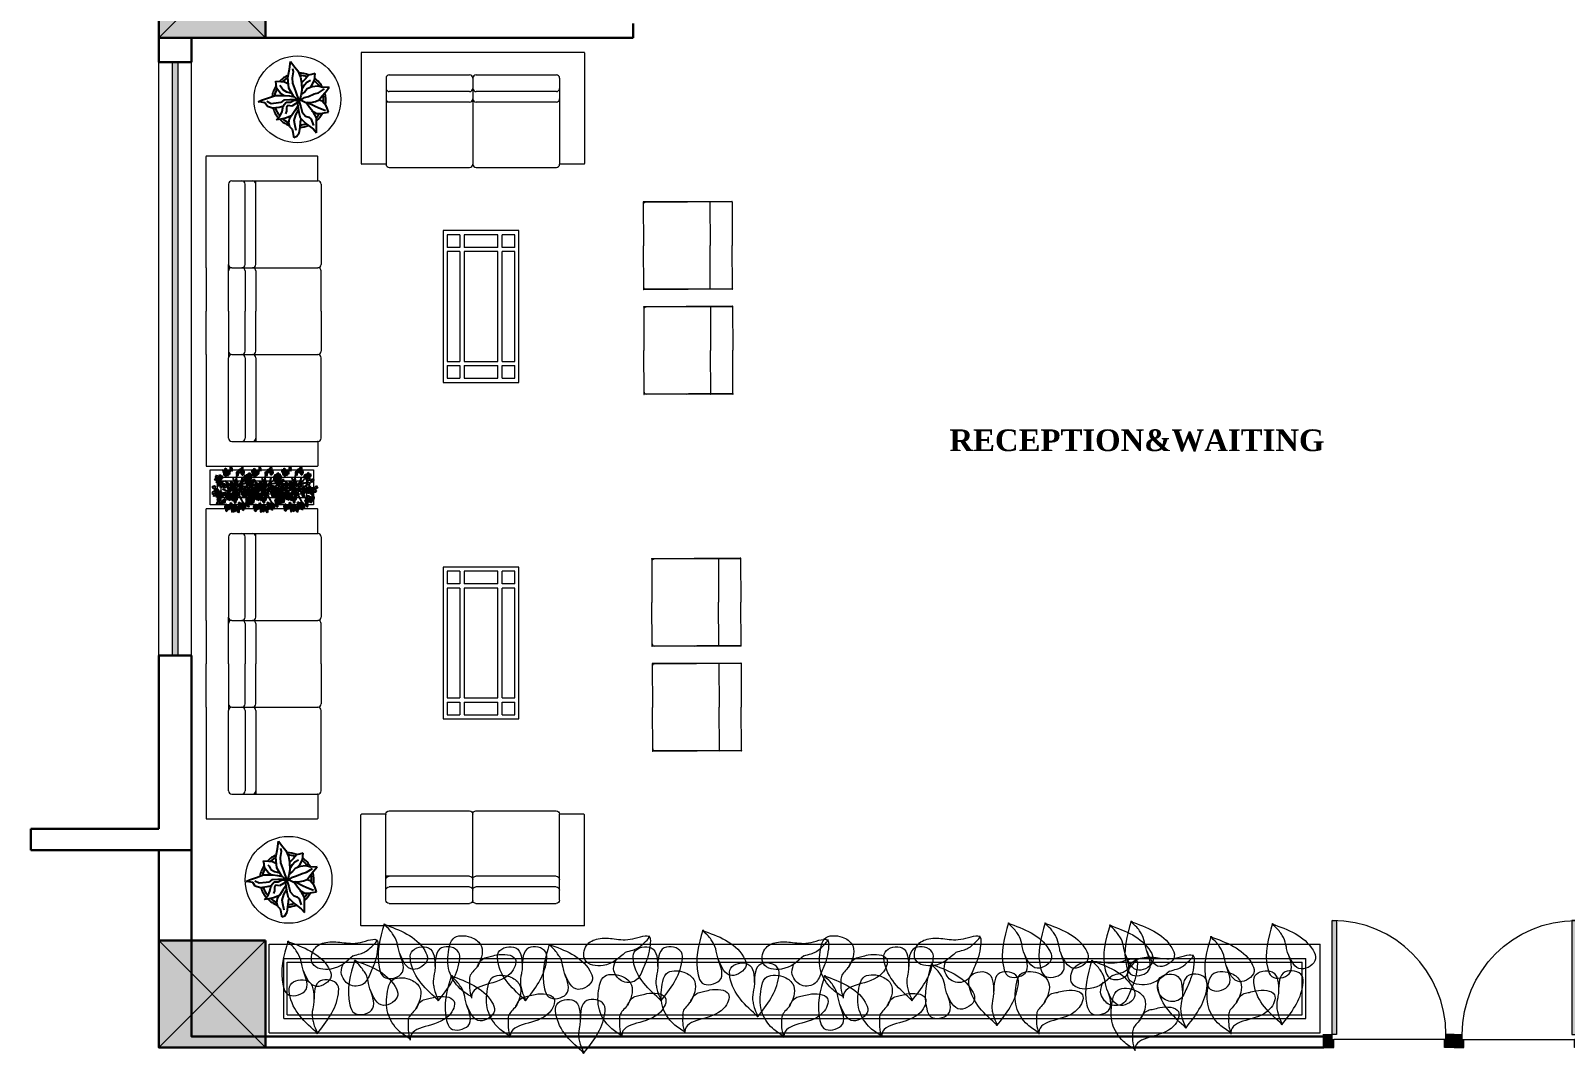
# Model space of a CAD drawing. Header units: inches. Extents: x 327481 to 195042051, y -335014 to 44773228.
# Drawn here: x 369489 to 369913.4, y -317813.6 to -317530.6 of the extents above; entities that cross this region are included whole.
import ezdxf

# ---------------------------------------------------------------- set-up
doc = ezdxf.new("R2010")
doc.units = ezdxf.units.IN
doc.header["$MEASUREMENT"] = 0
for name, color, linetype in [('CAY', 94, 'Continuous'), ('center', 146, 'Continuous'), ('LANDSCAPE', 102, 'Continuous')]:
    doc.layers.add(name, color=color, linetype=linetype)
for name, color, linetype, lineweight in [('column 1', 146, 'Continuous', 30), ('DOOR', 47, 'Continuous', 9), ('ele1', 1, 'Continuous', 13), ('furniture', 251, 'Continuous', 13), ('GLASS', 140, 'Continuous', 5), ('TEXT', 7, 'Continuous', 0), ('WALL', 12, 'Continuous', 30)]:
    doc.layers.add(name, color=color, linetype=linetype, lineweight=lineweight)
doc.styles.add('ATT', font='romans.shx')
doc.styles.get("Standard").update_dxf_attribs({"font": 'times.ttf', "height": 12})

# ---------------------------------------------------------------- blocks, each defined once
blk = doc.blocks.new('RTU')
at = {"layer": 'DOOR'}
for points in [[(2799511, -182811), (2799511, -182874), (2799551, -182874), (2799551, -182886), (2799611, -182886), (2799611, -182811)], [(2798637, -183716, 0.009156), (2798637, -183748), (2799511, -183748), (2799511, -183716)], [(2799611, -183811), (2799611, -183736), (2799551, -183736), (2799551, -183748), (2799511, -183748), (2799511, -183811)]]:
    blk.add_hatch(color=256, dxfattribs=at).paths.add_polyline_path(points)
at = {"layer": 'DOOR', "ltscale": 300}
for p, q in [((2799511, -182811), (2799511, -182874)), ((2799611, -182811), (2799511, -182811)), ((2799551, -182874), (2799511, -182874)), ((2799551, -182874), (2799551, -182886)), ((2799611, -182811), (2799611, -182886)), ((2799611, -182886), (2799551, -182886)), ((2799551, -182886), (2799551, -183736)), ((2798637, -183748), (2798637, -183716)), ((2798637, -183716), (2799511, -183716)), ((2799511, -183748), (2798637, -183748)), ((2799511, -183716), (2799511, -183748)), ((2799511, -183811), (2799511, -183748)), ((2799551, -183748), (2799511, -183748)), ((2799611, -183811), (2799511, -183811)), ((2799611, -183736), (2799551, -183736)), ((2799551, -183748), (2799551, -183736)), ((2799611, -183811), (2799611, -183736))]:
    blk.add_line(p, q, dxfattribs=at)
blk.add_arc((2799511, -183748), 874, 90, 180, dxfattribs=at)
blk = doc.blocks.new('COLUMN1')
at = {"layer": 'column 1'}
h = blk.add_hatch(color=256, dxfattribs=at)
h.paths.add_polyline_path([(1, 1), (0, 1), (0.5, 0.5)])
h.paths.add_polyline_path([(1, 1), (0.5, 0.5), (1, 0)])
h.paths.add_polyline_path([(0.5, 0.5), (0, 0), (1, 0)])
h.paths.add_polyline_path([(0.5, 0.5), (0, 1), (0, 0)])
at = {"layer": 'column 1', "lineweight": 0, "ltscale": 0.3}
for p, q in [((0, 1), (1, 0)), ((0, 0), (1, 1))]:
    blk.add_line(p, q, dxfattribs=at)
at = {"layer": 'column 1', "ltscale": 0.3}
for p, q in [((1, 1), (0, 1)), ((0, 1), (0, 0)), ((1, 0), (1, 1)), ((0, 0), (1, 0))]:
    blk.add_line(p, q, dxfattribs=at)
blk = doc.blocks.new('12PPLT12')
at = {"color": 0, "linetype": 'ByBlock'}
for p, q in [((-0.148, 0.486), (-0.116, 0.583)), ((-0.116, 0.583), (-0.05, 0.632)), ((-0.064, 0.51), (-0.026, 0.591)), ((-0.05, 0.632), (-0.034, 0.694)), ((-0.034, 0.694), (-0.032, 0.751)), ((-0.032, 0.751), (-0.002, 0.689)), ((-0.002, 0.689), (0.044, 0.559)), ((-0.349, 0.334), (-0.362, 0.415)), ((-0.362, 0.415), (-0.303, 0.35)), ((-0.332, 0.247), (-0.349, 0.334)), ((-0.303, 0.35), (-0.208, 0.312)), ((-0.208, 0.312), (-0.105, 0.29)), ((-0.132, 0.367), (-0.148, 0.486)), ((-0.108, 0.279), (-0.132, 0.367)), ((-0.105, 0.29), (-0.037, 0.236)), ((-0.05, 0.38), (-0.064, 0.51)), ((-0.043, 0.334), (-0.05, 0.38)), ((0.003, 0.279), (-0.043, 0.334)), ((0.044, 0.559), (0.09, 0.432)), ((0.09, 0.432), (0.09, 0.339)), ((0.09, 0.339), (0.09, 0.253)), ((0.093, 0.282), (0.134, 0.347)), ((0.134, 0.347), (0.22, 0.415)), ((0.193, 0.293), (0.155, 0.228)), ((0.25, 0.328), (0.193, 0.293)), ((0.22, 0.415), (0.291, 0.421)), ((0.28, 0.353), (0.25, 0.328)), ((0.291, 0.421), (0.35, 0.429)), ((0.348, 0.331), (0.342, 0.266)), ((0.35, 0.429), (0.348, 0.331)), ((-0.671, 0.098), (-0.687, 0.095)), ((-0.687, 0.095), (-0.666, 0.036)), ((-0.59, 0.109), (-0.671, 0.098)), ((-0.666, 0.036), (-0.601, -0.005)), ((-0.536, 0.125), (-0.59, 0.109)), ((-0.563, 0.052), (-0.441, 0.074)), ((-0.487, 0.171), (-0.536, 0.125)), ((-0.425, 0.193), (-0.487, 0.171)), ((-0.441, 0.074), (-0.373, 0.084)), ((-0.346, 0.179), (-0.425, 0.193)), ((-0.373, 0.084), (-0.27, 0.057)), ((-0.292, 0.149), (-0.346, 0.179)), ((-0.289, 0.136), (-0.332, 0.247)), ((-0.229, 0.003), (-0.324, -0.027)), ((-0.194, 0.074), (-0.289, 0.136)), ((-0.27, 0.057), (-0.186, 0.006)), ((-0.205, 0.231), (-0.251, 0.247)), ((-0.069, 0.027), (-0.229, 0.003)), ((-0.137, 0.231), (-0.205, 0.231)), ((-0.108, 0.019), (-0.194, 0.074)), ((-0.097, 0.204), (-0.137, 0.231)), ((-0.01, 0.003), (-0.121, -0.038)), ((-0.11, 0.133), (-0.097, 0.204)), ((-0.069, 0.06), (-0.11, 0.133)), ((-0.01, 0.014), (-0.069, 0.06)), ((-0.002, 0.006), (-0.069, 0.027)), ((-0.037, 0.236), (-0.034, 0.158)), ((-0.034, 0.158), (-0.007, 0.101)), ((-0.018, -0.008), (0.074, 0.098)), ((-0.01, -0.005), (0.169, 0.055)), ((0.003, 0.017), (-0.01, 0.014)), ((0.003, -0.029), (-0.01, 0.003)), ((-0.007, 0.101), (0.003, 0.017)), ((0.009, 0.169), (0.003, 0.279)), ((0.006, 0.027), (0.009, 0.169)), ((0.082, 0.174), (0.061, 0.082)), ((0.074, 0.098), (0.223, 0.188)), ((0.09, 0.253), (0.082, 0.174)), ((0.155, 0.228), (0.131, 0.13)), ((0.169, 0.055), (0.315, 0.109)), ((0.223, 0.188), (0.421, 0.204)), ((0.342, 0.266), (0.304, 0.19)), ((0.315, 0.109), (0.413, 0.117)), ((0.413, 0.117), (0.524, 0.101)), ((0.421, 0.204), (0.573, 0.171)), ((0.545, 0.017), (0.429, -0.032)), ((0.524, 0.101), (0.578, 0.114)), ((0.613, 0.074), (0.545, 0.017)), ((0.573, 0.171), (0.716, 0.152)), ((0.716, 0.152), (0.613, 0.074)), ((-0.536, -0.268), (-0.606, -0.328)), ((-0.601, -0.005), (-0.503, -0.021)), ((-0.452, -0.152), (-0.536, -0.268)), ((-0.503, -0.021), (-0.4, -0.032)), ((-0.387, -0.241), (-0.465, -0.268)), ((-0.395, -0.094), (-0.452, -0.152)), ((-0.4, -0.032), (-0.357, -0.04)), ((-0.324, -0.027), (-0.395, -0.094)), ((-0.352, -0.227), (-0.387, -0.241)), ((-0.316, -0.187), (-0.352, -0.227)), ((-0.324, -0.325), (-0.213, -0.263)), ((-0.292, -0.122), (-0.316, -0.187)), ((-0.224, -0.059), (-0.292, -0.122)), ((-0.193, -0.236), (-0.244, -0.33)), ((-0.121, -0.038), (-0.224, -0.059)), ((-0.213, -0.263), (-0.135, -0.195)), ((-0.135, -0.195), (-0.053, -0.14)), ((-0.119, -0.304), (-0.04, -0.148)), ((-0.053, -0.14), (0.003, -0.029)), ((-0.037, -0.122), (-0.04, -0.219)), ((-0.04, -0.219), (-0.021, -0.308)), ((0.082, -0.038), (-0.018, -0.008)), ((-0.007, -0.024), (0.05, -0.105)), ((0.05, -0.105), (0.071, -0.181)), ((0.071, -0.181), (0.12, -0.282)), ((0.188, -0.054), (0.082, -0.038)), ((0.112, -0.051), (0.09, -0.043)), ((0.155, -0.108), (0.112, -0.051)), ((0.12, -0.282), (0.139, -0.363)), ((0.212, -0.152), (0.155, -0.108)), ((0.323, -0.051), (0.188, -0.054)), ((0.247, -0.246), (0.212, -0.152)), ((0.215, -0.062), (0.282, -0.103)), ((0.234, -0.2), (0.277, -0.241)), ((0.261, -0.349), (0.247, -0.246)), ((0.277, -0.241), (0.372, -0.287)), ((0.282, -0.103), (0.334, -0.146)), ((0.429, -0.032), (0.323, -0.051)), ((0.396, -0.124), (0.326, -0.054)), ((0.334, -0.146), (0.372, -0.217)), ((0.464, -0.176), (0.396, -0.124)), ((0.48, -0.257), (0.464, -0.176)), ((0.494, -0.301), (0.48, -0.257)), ((-0.606, -0.328), (-0.522, -0.328)), ((-0.522, -0.328), (-0.324, -0.325)), ((-0.244, -0.33), (-0.247, -0.406)), ((-0.247, -0.406), (-0.233, -0.471)), ((-0.233, -0.471), (-0.222, -0.551)), ((-0.222, -0.551), (-0.148, -0.522)), ((-0.199, -0.494), (-0.139, -0.358)), ((-0.148, -0.522), (-0.102, -0.503)), ((-0.139, -0.358), (-0.119, -0.304)), ((-0.102, -0.503), (-0.017, -0.432)), ((-0.021, -0.308), (0.006, -0.376)), ((-0.017, -0.432), (0.003, -0.378)), ((0.006, -0.376), (0.074, -0.428)), ((0.074, -0.428), (0.158, -0.496)), ((0.139, -0.363), (0.212, -0.474)), ((0.158, -0.496), (0.242, -0.561)), ((0.236, -0.444), (0.261, -0.349)), ((0.242, -0.561), (0.236, -0.444)), ((0.372, -0.287), (0.494, -0.301))]:
    blk.add_line(p, q, dxfattribs=at)
for radius, start, end in [(0.5, 134.8021, 159.1804), (0.458, 138.4756, 155.3347), (0.5, 107.123, 130.9816), (0.458, 107.9864, 130.5771), (0.5, 56.9563, 82.295), (0.458, 62.6899, 79.5345), (0.458, 26.2761, 41.1349), (0.5, 22.9768, 45.8473), (0.5, 182.503, 200.4563), (0.458, 183.2699, 197.4002), (0.458, 303.3868, 322.0756), (0.458, 340.6559, 357.5057), (0.5, 338.5862, 359.7442), (0.5, 220.6606, 241.3393), (0.458, 225.0835, 237.5023), (0.5, 259.7038, 286.1281), (0.458, 264.1886, 282.4028), (0.5, 298.3455, 324.4541)]:
    blk.add_arc((0, 0), radius, start, end, dxfattribs=at)
at = {"color": 0, "linetype": 'ByBlock', "style": 'ATT'}
for tag, p, flags in [('ITEM', (-1, -3.25), 3), ('ROOM_NUMBER', (-1, -4.583), 1)]:
    blk.add_attdef(tag, p, '', height=1, dxfattribs=dict(at, flags=flags))
blk = doc.blocks.new('ffg')
at = {"layer": 'furniture', "color": 251, "ltscale": 60}
for p, q in [((405205, -313623), (405205, -314642)), ((406235, -313618), (405210, -313618)), ((406235, -313618), (406635, -313618)), ((407035, -313618), (406635, -313618)), ((407035, -313618), (408060, -313618)), ((408065, -313623), (408065, -314642)), ((405435, -313855), (405435, -314648)), ((405465, -313825), (406205, -313825)), ((406635, -313825), (406205, -313825)), ((406235, -313855), (406235, -314648)), ((406235, -313855), (406235, -314648)), ((406635, -313825), (407065, -313825)), ((407035, -313855), (407035, -314648)), ((407035, -313855), (407035, -314648)), ((407805, -313825), (407065, -313825)), ((407835, -313855), (407835, -314648)), ((406205, -314077), (405435, -314077)), ((406205, -313979), (405465, -313979)), ((406265, -313979), (406635, -313979)), ((406265, -314077), (406635, -314077)), ((407005, -313979), (406635, -313979)), ((407005, -314077), (406635, -314077)), ((407065, -313979), (407805, -313979)), ((407065, -314077), (407835, -314077)), ((405430, -314647), (405210, -314647)), ((407840, -314647), (408060, -314647)), ((405465, -314678), (406205, -314678)), ((406635, -314678), (406265, -314678)), ((406635, -314678), (407005, -314678)), ((407805, -314678), (407065, -314678))]:
    blk.add_line(p, q, dxfattribs=at)
for centre, radius, start, end in [((405210, -313623), 5, 90, 180), ((408060, -313623), 5, 0, 90), ((405465, -313855), 30, 90, 180), ((406205, -313855), 30, 0, 90), ((406265, -313855), 30, 90, 180), ((407005, -313855), 30, 0, 90), ((407065, -313855), 30, 90, 180), ((407805, -313855), 30, 0, 90), ((405465, -313949), 30, 180, 270), ((405465, -314047), 30, 180, 270), ((406205, -313949), 30, 270, 0), ((406205, -314047), 30, 270, 0), ((406265, -313949), 30, 180, 270), ((406265, -314047), 30, 180, 270), ((407005, -313949), 30, 270, 0), ((407005, -314047), 30, 270, 0), ((407065, -313949), 30, 180, 270), ((407065, -314047), 30, 180, 270), ((407805, -313949), 30, 270, 0), ((407805, -314047), 30, 270, 0), ((405210, -314642), 5, 180, 270), ((405430, -314642), 5, 270, 0), ((407840, -314642), 5, 180, 270), ((408060, -314642), 5, 270, 0), ((405465, -314648), 30, 180, 270), ((406205, -314648), 30, 270, 0), ((406265, -314648), 30, 180, 270), ((407005, -314648), 30, 270, 0), ((407065, -314648), 30, 180, 270), ((407805, -314648), 30, 270, 0)]:
    blk.add_arc(centre, radius, start, end, dxfattribs=at)
blk = doc.blocks.new('A$C4E926DCA')
at = {"layer": 'CAY'}
for p, q in [((335, 355), (195, 472)), ((345, 438), (319, 510)), ((330, 348), (364, 495)), ((335, 348), (374, 563)), ((337, 344), (504, 491)), ((343, 359), (369, 495)), ((374, 563), (372, 552)), ((425, 412), (456, 514)), ((248, 416), (139, 427)), ((258, 302), (160, 348)), ((340, 351), (187, 268)), ((229, 355), (319, 359)), ((314, 348), (229, 355)), ((340, 359), (234, 446)), ((332, 336), (266, 185)), ((322, 329), (287, 230)), ((306, 257), (322, 181)), ((316, 348), (314, 348)), ((322, 333), (322, 329)), ((330, 333), (369, 283)), ((367, 291), (332, 333)), ((337, 348), (451, 355)), ((340, 344), (512, 344)), ((345, 344), (433, 450)), ((369, 283), (367, 291)), ((396, 272), (451, 166)), ((406, 340), (496, 264)), ((414, 333), (478, 264)), ((443, 423), (528, 442)), ((443, 344), (536, 404))]:
    blk.add_line(p, q, dxfattribs=at)
for centre, radius, start, end in [((57, 464), 42.7, 17.1668, 114.9456), ((81, 517), 44.2, 198.5101, 291.522), ((60, 505), 42.7, 2.1668, 99.9456), ((96, 550), 44.2, 183.5101, 276.522), ((88, 426), 42.7, 27.1668, 124.9456), ((103, 482), 44.2, 208.5101, 301.522), ((80, 460), 42.7, 12.1668, 109.9456), ((109, 511), 44.2, 193.5101, 286.522), ((100, 477), 42.7, 7.1668, 104.9456), ((133, 524), 44.2, 188.5101, 281.522), ((123, 418), 42.7, 37.1668, 134.9456), ((148, 544), 44.2, 173.5101, 266.522), ((104, 506), 42.7, 352.1668, 89.9456), ((141, 419), 42.7, 37.1668, 134.9456), ((158, 550), 44.2, 178.5101, 271.522), ((117, 509), 42.7, 357.1668, 94.9456), ((209, 625), 44.2, 173.5101, 266.522), ((165, 587), 42.7, 352.1668, 89.9456), ((222, 582), 44.2, 173.5101, 266.522), ((178, 544), 42.7, 352.1668, 89.9456), ((236, 637), 44.2, 158.5101, 251.522), ((184, 612), 42.7, 337.1668, 74.9456), ((253, 595), 44.2, 168.5101, 261.522), ((206, 561), 42.7, 347.1668, 84.9456), ((283, 605), 44.2, 148.5101, 241.522), ((227, 589), 42.7, 327.1668, 64.9456), ((317, 652), 44.2, 143.5101, 236.522), ((324, 444), 44.2, 158.5101, 251.522), ((260, 642), 42.7, 322.1668, 59.9456), ((272, 419), 42.7, 337.1668, 74.9456), ((398, 423), 44.2, 118.5101, 211.522), ((342, 437), 42.7, 297.1668, 34.9456), ((409, 581), 44.2, 143.5101, 236.522), ((352, 571), 42.7, 322.1668, 59.9456), ((438, 608), 44.2, 118.5101, 211.522), ((382, 623), 42.7, 297.1668, 34.9456), ((473, 630), 44.2, 108.5101, 201.522), ((420, 654), 42.7, 287.1668, 24.9456), ((481, 579), 44.2, 98.5101, 191.522), ((433, 611), 42.7, 277.1668, 14.9456), ((490, 571), 44.2, 103.5101, 196.522), ((439, 599), 42.7, 282.1668, 19.9456), ((537, 517), 44.2, 98.5101, 191.522), ((489, 550), 42.7, 277.1668, 14.9456), ((557, 491), 44.2, 93.5101, 186.522), ((513, 527), 42.7, 272.1668, 9.9456), ((574, 541), 44.2, 98.5101, 191.522), ((574, 464), 44.2, 73.5101, 166.522), ((527, 573), 42.7, 277.1668, 14.9456), ((545, 514), 42.7, 252.1668, 349.9456), ((594, 518), 44.2, 83.5101, 176.522), ((556, 562), 42.7, 262.1668, 359.9456), ((629, 444), 44.2, 68.5101, 161.522), ((604, 496), 42.7, 247.1668, 344.9456), ((30, 347), 42.7, 37.1668, 134.9456), ((35, 405), 44.2, 218.5101, 311.522), ((39, 266), 42.7, 52.1668, 149.9456), ((28, 323), 44.2, 233.5101, 326.522), ((58, 241), 42.7, 67.1668, 164.9456), ((33, 293), 44.2, 248.5101, 341.522), ((69, 303), 42.7, 52.1668, 149.9456), ((59, 360), 44.2, 233.5101, 326.522), ((72, 302), 42.7, 42.1668, 139.9456), ((72, 360), 44.2, 223.5101, 316.522), ((94, 274), 42.7, 62.1668, 159.9456), ((73, 328), 44.2, 243.5101, 336.522), ((99, 227), 42.7, 67.1668, 164.9456), ((74, 280), 44.2, 248.5101, 341.522), ((103, 243), 42.7, 67.1668, 164.9456), ((78, 295), 44.2, 248.5101, 341.522), ((110, 387), 42.7, 47.1668, 144.9456), ((104, 444), 44.2, 228.5101, 321.522), ((124, 209), 42.7, 82.1668, 179.9456), ((86, 253), 44.2, 263.5101, 356.522), ((122, 271), 42.7, 57.1668, 154.9456), ((106, 326), 44.2, 238.5101, 331.522), ((127, 475), 44.2, 218.5101, 311.522), ((140, 396), 42.7, 52.1668, 149.9456), ((130, 453), 44.2, 233.5101, 326.522), ((150, 249), 42.7, 77.1668, 174.9456), ((116, 297), 44.2, 258.5101, 351.522), ((145, 477), 44.2, 218.5101, 311.522), ((156, 370), 42.7, 57.1668, 154.9456), ((141, 425), 44.2, 238.5101, 331.522), ((167, 222), 42.7, 82.1668, 179.9456), ((129, 265), 44.2, 263.5101, 356.522), ((201, 254), 42.7, 82.1668, 179.9456), ((163, 298), 44.2, 263.5101, 356.522), ((216, 369), 42.7, 82.1668, 179.9456), ((179, 413), 44.2, 263.5101, 356.522), ((246, 239), 42.7, 97.1668, 194.9456), ((199, 272), 44.2, 278.5101, 11.522), ((263, 252), 42.7, 87.1668, 184.9456), ((221, 292), 44.2, 268.5101, 1.522), ((264, 203), 42.7, 97.1668, 194.9456), ((217, 236), 44.2, 278.5101, 11.522), ((243, 362), 42.7, 7.1668, 104.9456), ((275, 410), 44.2, 188.5101, 281.522), ((263, 307), 42.7, 37.1668, 134.9456), ((267, 364), 44.2, 218.5101, 311.522), ((281, 250), 42.7, 97.1668, 194.9456), ((233, 283), 44.2, 278.5101, 11.522), ((296, 199), 42.7, 112.1668, 209.9456), ((297, 247), 42.7, 107.1668, 204.9456), ((245, 271), 44.2, 288.5101, 21.522), ((241, 219), 44.2, 293.5101, 26.522), ((326, 232), 42.7, 112.1668, 209.9456), ((331, 258), 42.7, 97.1668, 194.9456), ((272, 251), 44.2, 293.5101, 26.522), ((283, 291), 44.2, 278.5101, 11.522), ((340, 205), 42.7, 127.1668, 224.9456), ((345, 421), 44.2, 158.5101, 251.522), ((293, 396), 42.7, 337.1668, 74.9456), ((283, 209), 44.2, 308.5101, 41.522), ((364, 288), 42.7, 137.1668, 234.9456), ((307, 283), 44.2, 318.5101, 51.522), ((387, 197), 42.7, 117.1668, 214.9456), ((390, 280), 42.7, 172.1668, 269.9456), ((390, 220), 42.7, 147.1668, 244.9456), ((346, 243), 44.2, 353.5101, 86.522), ((331, 211), 44.2, 298.5101, 31.522), ((334, 205), 44.2, 328.5101, 61.522), ((402, 273), 42.7, 152.1668, 249.9456), ((373, 293), 44.2, 8.5101, 101.522), ((406, 340), 42.7, 187.1668, 284.9456), ((347, 253), 44.2, 333.5101, 66.522), ((440, 364), 44.2, 58.5101, 151.522), ((424, 420), 42.7, 237.1668, 334.9456), ((506, 265), 42.7, 172.1668, 269.9456), ((462, 228), 44.2, 353.5101, 86.522), ((508, 327), 42.7, 177.1668, 274.9456), ((467, 286), 44.2, 358.5101, 91.522), ((512, 362), 42.7, 197.1668, 294.9456), ((488, 309), 44.2, 18.5101, 111.522), ((528, 390), 42.7, 202.1668, 299.9456), ((509, 336), 44.2, 23.5101, 116.522), ((557, 329), 42.7, 187.1668, 284.9456), ((524, 281), 44.2, 8.5101, 101.522), ((541, 305), 44.2, 23.5101, 116.522), ((560, 360), 42.7, 202.1668, 299.9456), ((548, 395), 44.2, 28.5101, 121.522), ((563, 451), 42.7, 207.1668, 304.9456), ((575, 251), 42.7, 202.1668, 299.9456), ((556, 196), 44.2, 23.5101, 116.522), ((584, 336), 44.2, 68.5101, 161.522), ((559, 389), 42.7, 247.1668, 344.9456), ((595, 256), 44.2, 28.5101, 121.522), ((610, 312), 42.7, 207.1668, 304.9456), ((620, 321), 42.7, 202.1668, 299.9456), ((600, 266), 44.2, 23.5101, 116.522), ((618, 315), 44.2, 43.5101, 136.522), ((617, 373), 42.7, 222.1668, 319.9456), ((656, 236), 42.7, 152.1668, 249.9456), ((601, 215), 44.2, 333.5101, 66.522), ((648, 287), 44.2, 33.5101, 126.522), ((658, 344), 42.7, 212.1668, 309.9456), ((684, 337), 44.2, 68.5101, 161.522), ((659, 389), 42.7, 247.1668, 344.9456), ((110, 118), 42.7, 77.1668, 174.9456), ((77, 165), 44.2, 258.5101, 351.522), ((121, 175), 42.7, 72.1668, 169.9456), ((92, 225), 44.2, 253.5101, 346.522), ((121, 162), 42.7, 67.1668, 164.9456), ((96, 214), 44.2, 248.5101, 341.522), ((159, 126), 42.7, 87.1668, 184.9456), ((118, 167), 44.2, 268.5101, 1.522), ((202, 161), 42.7, 87.1668, 184.9456), ((161, 201), 44.2, 268.5101, 1.522), ((211, 156), 42.7, 112.1668, 209.9456), ((156, 175), 44.2, 293.5101, 26.522), ((235, 79), 42.7, 97.1668, 194.9456), ((188, 111), 44.2, 278.5101, 11.522), ((248, 36), 42.7, 107.1668, 204.9456), ((195, 60), 44.2, 288.5101, 21.522), ((256, 49), 42.7, 112.1668, 209.9456), ((201, 68), 44.2, 293.5101, 26.522), ((286, 67), 42.7, 117.1668, 214.9456), ((230, 82), 44.2, 298.5101, 31.522), ((310, 78), 42.7, 117.1668, 214.9456), ((316, 119), 42.7, 142.1668, 239.9456), ((254, 92), 44.2, 298.5101, 31.522), ((259, 108), 44.2, 323.5101, 56.522), ((336, 36), 42.7, 127.1668, 224.9456), ((342, 91), 42.7, 137.1668, 234.9456), ((278, 41), 44.2, 308.5101, 41.522), ((285, 86), 44.2, 318.5101, 51.522), ((365, 49), 42.7, 142.1668, 239.9456), ((373, 174), 42.7, 137.1668, 234.9456), ((375, 92), 42.7, 142.1668, 239.9456), ((308, 38), 44.2, 323.5101, 56.522), ((318, 81), 44.2, 323.5101, 56.522), ((315, 169), 44.2, 318.5101, 51.522), ((387, 66), 42.7, 127.1668, 224.9456), ((330, 70), 44.2, 308.5101, 41.522), ((409, 48), 42.7, 142.1668, 239.9456), ((352, 38), 44.2, 323.5101, 56.522), ((420, 35), 42.7, 137.1668, 234.9456), ((362, 29), 44.2, 318.5101, 51.522), ((437, 141), 42.7, 172.1668, 269.9456), ((437, 81), 42.7, 147.1668, 244.9456), ((393, 104), 44.2, 353.5101, 86.522), ((441, 101), 42.7, 147.1668, 244.9456), ((445, 92), 42.7, 147.1668, 244.9456), ((381, 66), 44.2, 328.5101, 61.522), ((386, 85), 44.2, 328.5101, 61.522), ((389, 77), 44.2, 328.5101, 61.522), ((462, 128), 42.7, 167.1668, 264.9456), ((415, 95), 44.2, 348.5101, 81.522), ((485, 78), 42.7, 157.1668, 254.9456), ((432, 52), 44.2, 338.5101, 71.522), ((490, 145), 42.7, 172.1668, 269.9456), ((446, 108), 44.2, 353.5101, 86.522), ((503, 103), 42.7, 172.1668, 269.9456), ((459, 65), 44.2, 353.5101, 86.522), ((551, 181), 42.7, 177.1668, 274.9456), ((511, 139), 44.2, 358.5101, 91.522), ((553, 126), 42.7, 172.1668, 269.9456), ((509, 88), 44.2, 353.5101, 86.522), ((555, 188), 42.7, 177.1668, 274.9456), ((514, 146), 44.2, 358.5101, 91.522), ((559, 222), 42.7, 197.1668, 294.9456), ((535, 170), 44.2, 18.5101, 111.522), ((604, 189), 42.7, 187.1668, 284.9456), ((571, 142), 44.2, 8.5101, 101.522), ((588, 166), 44.2, 23.5101, 116.522), ((607, 221), 42.7, 202.1668, 299.9456)]:
    blk.add_arc(centre, radius, start, end, dxfattribs=at)
blk = doc.blocks.new('fhhg')
at = {"layer": 'furniture', "color": 251, "ltscale": 60}
for p, q in [((401197, -313623), (401197, -314642)), ((403252, -313618), (401202, -313618)), ((403257, -313623), (403257, -314642)), ((401457, -313825), (402197, -313825)), ((402257, -313825), (402997, -313825)), ((401427, -313855), (401427, -314648)), ((402227, -313855), (402227, -314648)), ((403027, -313855), (403027, -314648)), ((402197, -314077), (401427, -314077)), ((402197, -313979), (401457, -313979)), ((402997, -313979), (402257, -313979)), ((402997, -314077), (402257, -314077)), ((401422, -314647), (401202, -314647)), ((403252, -314647), (403032, -314647)), ((401457, -314678), (402197, -314678)), ((402257, -314678), (402997, -314678))]:
    blk.add_line(p, q, dxfattribs=at)
for centre, radius, start, end in [((401202, -313623), 5, 90, 180), ((403252, -313623), 5, 0, 90), ((401457, -313855), 30, 90, 180), ((402197, -313855), 30, 0, 90), ((402257, -313855), 30, 90, 180), ((402997, -313855), 30, 0, 90), ((401457, -313949), 30, 180, 270), ((402197, -313949), 30, 270, 0), ((402257, -313949), 30, 180, 270), ((402997, -313949), 30, 270, 0), ((401457, -314047), 30, 180, 270), ((402197, -314047), 30, 270, 0), ((402257, -314047), 30, 180, 270), ((402997, -314047), 30, 270, 0), ((401202, -314642), 5, 180, 270), ((401422, -314642), 5, 270, 0), ((401457, -314648), 30, 180, 270), ((402197, -314648), 30, 270, 0), ((402257, -314648), 30, 180, 270), ((402997, -314648), 30, 270, 0), ((403032, -314642), 5, 180, 270), ((403252, -314642), 5, 270, 0)]:
    blk.add_arc(centre, radius, start, end, dxfattribs=at)
blk = doc.blocks.new('hgfd')
at = {"layer": 'LANDSCAPE', "lineweight": 0}
for points in [[(368702.31, -330327.83), (368694.48, -330316.82), (368694.71, -330314.34), (368699.43, -330313.22), (368701.23, -330318.84)], [(368702.13, -330327.83), (368707.99, -330316.82), (368707.76, -330314.34), (368703.04, -330313.22), (368701.23, -330318.84)]]:
    blk.add_spline(points, degree=3, dxfattribs=at)
blk = doc.blocks.new('jht')
at = {"layer": 'LANDSCAPE', "lineweight": 0}
blk.add_spline([(368658.17, -330306.71), (368652.01, -330310.39), (368646.98, -330308.91), (368647.41, -330304.84), (368650.62, -330303.02), (368655.05, -330303.02), (368660.17, -330303.02), (368664.86, -330302.58), (368664.95, -330304.75), (368664.34, -330307.96), (368662.95, -330311.43), (368660.96, -330314.55), (368657.05, -330314.64), (368655.66, -330313.34), (368654.88, -330311.34), (368655.66, -330308.48)], degree=3, dxfattribs=at)
blk = doc.blocks.new('rdtghj')
at = {"layer": 'LANDSCAPE', "lineweight": 0}
blk.add_spline([(368661.65, -330345.61), (368658.52, -330343.38), (368655.47, -330338.47), (368655.39, -330332.45), (368656.51, -330329.55), (368661.41, -330329.1), (368664.1, -330331.11), (368663.43, -330336.91), (368663.2, -330337.33), (368663.88, -330336.02), (368666.78, -330334.45), (368668.57, -330334.01), (368673.71, -330335.12), (368672.37, -330339.14), (368661.65, -330345.61), (368661.65, -330345.97)], degree=3, dxfattribs=at)
blk = doc.blocks.new('table')
at = {"layer": 'furniture', "lineweight": 0}
for p, q in [((369013.25, -318007.97), (368995.25, -318007.97)), ((368995.25, -318007.97), (368995.25, -318043.97)), ((368999.25, -318008.97), (368996.25, -318008.97)), ((368996.25, -318008.97), (368996.25, -318011.97)), ((368999.25, -318008.97), (368999.25, -318011.97)), ((369008.25, -318008.97), (369000.25, -318008.97)), ((369000.25, -318008.97), (369000.25, -318011.97)), ((369008.25, -318011.97), (369008.25, -318008.97)), ((369009.25, -318011.97), (369009.25, -318008.97)), ((369012.25, -318008.97), (369009.25, -318008.97)), ((369012.25, -318011.97), (369012.25, -318008.97)), ((369013.25, -318043.97), (369013.25, -318007.97)), ((368999.25, -318011.97), (368996.25, -318011.97)), ((368999.25, -318012.97), (368996.25, -318012.97)), ((368996.25, -318012.97), (368996.25, -318038.97)), ((368999.25, -318012.97), (368999.25, -318038.97)), ((369008.25, -318011.97), (369000.25, -318011.97)), ((369008.25, -318012.97), (369000.25, -318012.97)), ((369000.25, -318012.97), (369000.25, -318038.97)), ((369008.25, -318038.97), (369008.25, -318012.97)), ((369012.25, -318011.97), (369009.25, -318011.97)), ((369009.25, -318038.97), (369009.25, -318012.97)), ((369012.25, -318012.97), (369009.25, -318012.97)), ((369012.25, -318038.97), (369012.25, -318012.97)), ((368996.25, -318038.97), (368999.25, -318038.97)), ((369000.25, -318038.97), (369008.25, -318038.97)), ((369009.25, -318038.97), (369012.25, -318038.97)), ((368996.25, -318039.97), (368999.25, -318039.97)), ((368996.25, -318039.97), (368996.25, -318042.97)), ((368996.25, -318042.97), (368999.25, -318042.97)), ((368999.25, -318039.97), (368999.25, -318042.97)), ((369000.25, -318039.97), (369008.25, -318039.97)), ((369000.25, -318039.97), (369000.25, -318042.97)), ((369000.25, -318042.97), (369008.25, -318042.97)), ((369008.25, -318042.97), (369008.25, -318039.97)), ((369009.25, -318039.97), (369012.25, -318039.97)), ((369009.25, -318042.97), (369009.25, -318039.97)), ((369009.25, -318042.97), (369012.25, -318042.97)), ((369012.25, -318042.97), (369012.25, -318039.97)), ((368995.25, -318043.97), (369013.25, -318043.97))]:
    blk.add_line(p, q, dxfattribs=at)
blk = doc.blocks.new('jefhaie')
at = {"layer": 'furniture', "color": 251, "ltscale": 60}
for p, q in [((384115, -310585), (384115, -311455)), ((384115, -310589), (384115, -311455)), ((384115, -310589), (384115, -311041)), ((384120, -310585), (384120, -311455)), ((384120, -310585), (384545, -310585)), ((384970, -310585), (384545, -310585)), ((384970, -310585), (384970, -311455)), ((384975, -310585), (384975, -311455)), ((384975, -310589), (384975, -311455)), ((384975, -310589), (384975, -311041)), ((384120, -310802), (384545, -310802)), ((384970, -310802), (384545, -310802)), ((384120, -311455), (384545, -311455)), ((384120, -311455), (384545, -311455)), ((384970, -311455), (384545, -311455)), ((384970, -311455), (384545, -311455))]:
    blk.add_line(p, q, dxfattribs=at)
for centre, radius, start, end in [((384117, -310585), 2.5, 0, 180), ((384972, -310585), 2.5, 0, 180), ((384117, -310802), 2.5, 180, 0), ((384972, -310802), 2.5, 180, 0), ((384117, -311455), 2.5, 180, 0), ((384140, -311435), 20, 180, 270), ((384950, -311435), 20, 270, 0), ((384972, -311455), 2.5, 180, 0)]:
    blk.add_arc(centre, radius, start, end, dxfattribs=at)

msp = doc.modelspace()

# ---------------------------------------------------------------- hatches: boundary and pattern name
at = {"layer": 'GLASS'}
msp.add_hatch(color=256, dxfattribs=at).paths.add_polyline_path([(369528.192, -317539.345), (369528.192, -317703.345), (369529.692, -317703.345), (369529.692, -317539.345)])

# ---------------------------------------------------------------- linework, layer by layer
at = {"layer": 'ele1', "ltscale": 0.3}
msp.add_lwpolyline([(369488.97, -317757.118), (369494.881, -317757.118)], dxfattribs=at)
at = {"layer": 'furniture'}
for p, q in [((369524.412, -317703.345), (369524.412, -317539.345)), ((369533.472, -317703.345), (369533.472, -317539.345))]:
    msp.add_line(p, q, dxfattribs=at)
at = {"layer": 'furniture', "lineweight": 0}
for points in [[(369538.622, -317652.05), (369567.212, -317652.05), (369567.212, -317661.727), (369538.622, -317661.727)], [(369540.622, -317654.05), (369565.212, -317654.05), (369565.212, -317659.727), (369540.622, -317659.727)], [(369541.622, -317655.05), (369564.212, -317655.05), (369564.212, -317658.727), (369541.622, -317658.727)]]:
    msp.add_lwpolyline(points, close=True, dxfattribs=at)
for points in [[(369554.956, -317807.654), (369554.956, -317783.111), (369845.683, -317783.111)], [(369554.956, -317807.654), (369845.683, -317807.654), (369845.683, -317783.111)], [(369558.956, -317803.654), (369558.956, -317787.111), (369841.683, -317787.111)], [(369558.956, -317803.654), (369841.683, -317803.654), (369841.683, -317787.111)], [(369559.956, -317802.654), (369559.956, -317788.111), (369840.683, -317788.111)], [(369559.956, -317802.654), (369840.683, -317802.654), (369840.683, -317788.111)]]:
    msp.add_lwpolyline(points, dxfattribs=at)
at = {"layer": 'furniture'}
for centre in [(369562.749, -317549.601), (369560.309, -317765.35)]:
    msp.add_circle(centre, 12, dxfattribs=at)
at = {"layer": 'GLASS'}
msp.add_lwpolyline([(369529.692, -317539.345), (369529.692, -317703.345), (369528.192, -317703.345), (369528.192, -317539.345)], dxfattribs=at)
at = {"layer": 'LANDSCAPE', "lineweight": 0}
for points in [[(369590.957, -317785.559), (369590.603, -317784.069), (369589.818, -317781.414), (369589.057, -317780.236), (369587.903, -317778.832), (369586.758, -317777.556), (369587.051, -317777.674)], [(369679.094, -317787.252), (369678.74, -317785.761), (369677.955, -317783.107), (369677.194, -317781.929), (369676.04, -317780.525), (369674.895, -317779.249), (369675.188, -317779.367)], [(369763.607, -317785.242), (369763.253, -317783.751), (369762.468, -317781.096), (369761.707, -317779.918), (369760.553, -317778.514), (369759.408, -317777.239), (369759.701, -317777.356)], [(369773.767, -317785.242), (369773.413, -317783.751), (369772.628, -317781.096), (369771.867, -317779.918), (369770.713, -317778.514), (369769.568, -317777.239), (369769.861, -317777.356)], [(369791.7, -317785.827), (369791.346, -317784.336), (369790.561, -317781.681), (369789.8, -317780.503), (369788.646, -317779.099), (369787.501, -317777.824), (369787.794, -317777.941)], [(369797.564, -317784.77), (369797.21, -317783.279), (369796.425, -317780.624), (369795.664, -317779.446), (369794.509, -317778.042), (369793.365, -317776.767), (369793.658, -317776.884)], [(369836.637, -317785.454), (369836.283, -317783.964), (369835.498, -317781.309), (369834.737, -317780.131), (369833.583, -317778.727), (369832.438, -317777.452), (369832.731, -317777.569)], [(369564.313, -317790.289), (369563.959, -317788.798), (369563.174, -317786.144), (369562.413, -317784.965), (369561.259, -317783.562), (369560.114, -317782.286), (369560.407, -317782.404)], [(369578.165, -317786.342), (369580.147, -317785.781), (369582.908, -317784.168), (369584.677, -317782.005), (369584.419, -317782.139)], [(369636.608, -317791.11), (369636.254, -317789.619), (369635.47, -317786.965), (369634.708, -317785.786), (369633.554, -317784.382), (369632.409, -317783.107), (369632.702, -317783.225)], [(369653.51, -317785.342), (369655.492, -317784.781), (369658.253, -317783.168), (369660.021, -317781.005), (369659.764, -317781.139)], [(369702.833, -317786.342), (369704.815, -317785.781), (369707.576, -317784.168), (369709.344, -317782.005), (369709.087, -317782.139)], [(369744.954, -317785.342), (369746.936, -317784.781), (369749.697, -317783.168), (369751.466, -317781.005), (369751.208, -317781.139)], [(369819.616, -317788.99), (369819.262, -317787.499), (369818.477, -317784.845), (369817.715, -317783.667), (369816.561, -317782.263), (369815.417, -317780.987), (369815.709, -317781.105)], [(369582.78, -317795.521), (369582.426, -317794.03), (369581.641, -317791.375), (369580.88, -317790.197), (369579.725, -317788.793), (369578.581, -317787.518), (369578.874, -317787.635)], [(369786.652, -317795.563), (369786.298, -317794.073), (369785.513, -317791.418), (369784.751, -317790.24), (369783.597, -317788.836), (369782.453, -317787.561), (369782.745, -317787.678)], [(369788.205, -317791.75), (369790.187, -317791.189), (369792.948, -317789.576), (369794.716, -317787.412), (369794.459, -317787.546)], [(369803.938, -317790.599), (369805.92, -317790.039), (369808.681, -317788.425), (369810.449, -317786.262), (369810.192, -317786.396)], [(369600.822, -317789.802), (369600.592, -317791.317), (369600.327, -317794.072), (369600.592, -317795.45), (369601.138, -317797.184), (369601.722, -317798.795), (369601.494, -317798.576)], [(369609.507, -317799.785), (369609.153, -317798.294), (369608.368, -317795.64), (369607.607, -317794.462), (369606.452, -317793.058), (369605.308, -317791.782), (369605.601, -317791.9)], [(369612.451, -317789.462), (369611.248, -317790.793), (369610.421, -317792.084), (369610.318, -317793.53), (369610.318, -317795.234), (369610.917, -317798.065)], [(369624.925, -317789.802), (369624.696, -317791.317), (369624.431, -317794.072), (369624.696, -317795.45), (369625.241, -317797.184), (369625.825, -317798.795), (369625.598, -317798.576)], [(369662.416, -317789.802), (369662.187, -317791.317), (369661.922, -317794.072), (369662.187, -317795.45), (369662.732, -317797.184), (369663.316, -317798.795), (369663.089, -317798.576)], [(369712.758, -317799.785), (369712.404, -317798.294), (369711.62, -317795.64), (369710.858, -317794.462), (369709.704, -317793.058), (369708.56, -317791.782), (369708.852, -317791.9)], [(369715.232, -317789.462), (369714.029, -317790.793), (369713.202, -317792.084), (369713.098, -317793.53), (369713.098, -317795.234), (369713.698, -317798.065)], [(369731.809, -317789.802), (369731.58, -317791.317), (369731.315, -317794.072), (369731.58, -317795.45), (369732.125, -317797.184), (369732.709, -317798.795), (369732.482, -317798.576)], [(369742.308, -317796.563), (369741.954, -317795.073), (369741.17, -317792.418), (369740.408, -317791.24), (369739.254, -317789.836), (369738.109, -317788.561), (369738.402, -317788.678)], [(369689.148, -317794.239), (369688.918, -317795.754), (369688.653, -317798.509), (369688.918, -317799.887), (369689.464, -317801.62), (369690.048, -317803.231), (369689.82, -317803.013)], [(369567.319, -317798.884), (369567.089, -317800.399), (369566.824, -317803.154), (369567.089, -317804.532), (369567.634, -317806.265), (369568.219, -317807.876), (369567.991, -317807.658)], [(369623.144, -317800.365), (369621.941, -317801.696), (369621.114, -317802.987), (369621.01, -317804.433), (369621.01, -317806.137), (369621.61, -317808.968)], [(369653.97, -317800.155), (369652.767, -317801.486), (369651.94, -317802.777), (369651.836, -317804.223), (369651.836, -317805.927), (369652.436, -317808.758)], [(369671.444, -317799.145), (369670.241, -317800.477), (369669.414, -317801.768), (369669.31, -317803.214), (369669.31, -317804.918), (369669.91, -317807.748)], [(369698.812, -317800.366), (369697.609, -317801.697), (369696.782, -317802.988), (369696.678, -317804.434), (369696.678, -317806.138), (369697.278, -317808.969)], [(369725.867, -317800.25), (369724.664, -317801.581), (369723.837, -317802.872), (369723.733, -317804.318), (369723.733, -317806.022), (369724.333, -317808.853)], [(369755.332, -317796.642), (369755.103, -317798.157), (369754.838, -317800.912), (369755.103, -317802.289), (369755.648, -317804.023), (369756.232, -317805.634), (369756.005, -317805.416)], [(369769.339, -317799.362), (369768.136, -317800.693), (369767.309, -317801.984), (369767.205, -317803.43), (369767.205, -317805.134), (369767.805, -317807.965)], [(369807.554, -317797.346), (369807.324, -317798.861), (369807.059, -317801.617), (369807.324, -317802.994), (369807.87, -317804.728), (369808.454, -317806.339), (369808.226, -317806.12)], [(369822.464, -317799.362), (369821.261, -317800.693), (369820.434, -317801.984), (369820.33, -317803.43), (369820.33, -317805.134), (369820.93, -317807.965)], [(369834.135, -317796.407), (369833.905, -317797.921), (369833.64, -317800.677), (369833.905, -317802.054), (369834.451, -317803.788), (369835.035, -317805.399), (369834.807, -317805.181)], [(369595.485, -317801.081), (369594.283, -317802.412), (369593.455, -317803.703), (369593.352, -317805.149), (369593.352, -317806.853), (369593.951, -317809.684)], [(369640.996, -317804.346), (369640.766, -317805.861), (369640.501, -317808.616), (369640.766, -317809.993), (369641.311, -317811.727), (369641.896, -317813.338), (369641.668, -317813.12)], [(369795.901, -317804.006), (369794.698, -317805.337), (369793.871, -317806.628), (369793.767, -317808.074), (369793.767, -317809.778), (369794.367, -317812.609)]]:
    msp.add_spline(points, degree=3, dxfattribs=at)
at = {"layer": 'WALL'}
for p, q in [((369655.586, -317528.634), (369655.586, -317532.634)), ((369524.412, -317532.634), (369524.412, -317539.345)), ((369524.412, -317532.634), (369533.412, -317532.634)), ((369533.412, -317532.634), (369533.412, -317539.345)), ((369553.956, -317532.634), (369655.586, -317532.634)), ((369533.412, -317539.345), (369524.412, -317539.345)), ((369524.412, -317703.345), (369524.412, -317751.209)), ((369533.412, -317703.345), (369524.412, -317703.345)), ((369524.412, -317751.209), (369488.972, -317751.209)), ((369488.972, -317751.209), (369488.972, -317757.118)), ((369533.412, -317757.118), (369488.972, -317757.118)), ((369524.412, -317757.118), (369488.972, -317757.118)), ((369846.683, -317811.654), (369846.683, -317808.054))]:
    msp.add_line(p, q, dxfattribs=at)
for points in [[(369524.412, -317539.345), (369524.412, -317532.634)], [(369524.412, -317751.209), (369524.412, -317703.345)], [(369533.412, -317703.345), (369533.412, -317808.654), (369846.683, -317808.654)], [(369846.683, -317811.654), (369524.412, -317811.654), (369524.412, -317757.118)]]:
    msp.add_lwpolyline(points, dxfattribs=at)

# ---------------------------------------------------------------- block references
at = {"layer": 'CAY', "xscale": 14.9469131396474, "yscale": 14.9469131396474, "zscale": 14.9469131396474, "rotation": 90}
for p in [(369563.148, -317549.846), (369559.817, -317765.349)]:
    msp.add_blockref('12PPLT12', p, dxfattribs=at)
at = {"layer": 'CAY', "xscale": 0.01858608600581315, "yscale": 0.01858608600581315, "zscale": 0.01858608600581315}
for p in [(369539.086, -317663.813), (369547.046, -317663.813), (369555.382, -317663.727)]:
    msp.add_blockref('A$C4E926DCA', p, dxfattribs=at)
at = {"layer": 'center', "xscale": 29.5434782608645, "yscale": 29.5434782608645, "zscale": 39.3913043478359, "rotation": 90}
for p in [(369553.956, -317532.634), (369553.956, -317811.654)]:
    msp.add_blockref('COLUMN1', p, dxfattribs=at)
at = {"layer": 'DOOR', "yscale": 0.03599999996367842}
for p, xscale, zscale, rotation in [((376463.889, -217025.669), 0.03599999996367842, 0.03599999996367842, 270), ((363301.476, -217025.669), -0.03599999996367842, 0.03599999995395007, 90)]:
    msp.add_blockref('RTU', p, dxfattribs=dict(at, xscale=xscale, zscale=zscale, rotation=rotation))
at = {"layer": 'furniture', "lineweight": 0}
for name, p, xscale, yscale, zscale in [('fhhg', (357544.458, -308128.097), 0.03, 0.03, 0.03), ('table', (-60891.435, 53423.44), 1.166666666666667, 1.166666666666667, 1.166666666666667), ('table', (-60891.435, 53330.423), 1.166666666666667, 1.166666666666667, 1.166666666666667)]:
    msp.add_blockref(name, p, dxfattribs=dict(at, xscale=xscale, yscale=yscale, zscale=zscale))
for name, p, xscale, yscale, zscale, rotation in [('ffg', (360128.035, -329808.359), 0.03000286761892194, 0.03000286761892194, 0.03000286761892194, 90), ('jefhaie', (378402.469, -306692.03), 0.02823529175717059, 0.02823529175717059, 0.02823529175717059, 270.2634486647839), ('jefhaie', (378402.602, -306721.014), 0.02823529175717059, 0.02823529175717059, 0.02823529175717059, 270.2634486647839), ('ffg', (360128.035, -329905.844), 0.03000286761892194, 0.03000286761892194, 0.03000286761892194, 90), ('jefhaie', (378404.829, -306790.663), 0.02823529175717059, 0.02823529175717059, 0.02823529175717059, 270.2634486647839), ('jefhaie', (378404.962, -306819.646), 0.02823529175717059, 0.02823529175717059, 0.02823529175717059, 270.2634486647839), ('fhhg', (357544.414, -327186.649), -0.03, 0.03, 0.03, 180)]:
    msp.add_blockref(name, p, dxfattribs=dict(at, xscale=xscale, yscale=yscale, zscale=zscale, rotation=rotation))
at = {"layer": 'LANDSCAPE', "lineweight": 0, "rotation": 201.9701542101914}
for p in [(835096.752, -486176.45), (835269.402, -486176.132), (835279.562, -486176.132), (835297.495, -486176.717), (835303.359, -486175.66), (835342.432, -486176.345), (835184.889, -486178.143), (835325.411, -486179.881), (835070.108, -486181.18), (835142.403, -486182.001), (835088.575, -486186.411), (835248.103, -486187.454), (835292.447, -486186.454), (835115.302, -486190.676), (835218.553, -486190.676)]:
    msp.add_blockref('hgfd', p, dxfattribs=at)
at = {"layer": 'LANDSCAPE', "lineweight": 0}
for name, p in [('jht', (919.991, 12520.369)), ('rdtghj', (949.271, 12547.9)), ('jht', (995.336, 12521.369)), ('jht', (1044.659, 12520.369)), ('rdtghj', (1052.052, 12547.9)), ('jht', (1086.78, 12521.369)), ('hgfd', (899.587, 12529.039)), ('hgfd', (923.69, 12529.039)), ('hgfd', (961.181, 12529.039)), ('hgfd', (1030.574, 12529.039)), ('jht', (1130.031, 12514.962)), ('jht', (1145.764, 12516.112)), ('rdtghj', (959.964, 12536.998)), ('rdtghj', (990.79, 12537.207)), ('rdtghj', (1008.264, 12538.217)), ('hgfd', (987.913, 12524.602)), ('rdtghj', (1035.632, 12536.996)), ('rdtghj', (1062.687, 12537.112)), ('hgfd', (1054.097, 12522.199)), ('rdtghj', (1106.159, 12538.001)), ('hgfd', (1106.319, 12521.494)), ('rdtghj', (1159.284, 12538.001)), ('hgfd', (1132.9, 12522.434)), ('hgfd', (866.084, 12519.957)), ('rdtghj', (932.305, 12536.282)), ('rdtghj', (1132.721, 12533.357)), ('hgfd', (939.761, 12514.495))]:
    msp.add_blockref(name, p, dxfattribs=at)

# ---------------------------------------------------------------- texts
at = {"layer": 'TEXT', "linetype": 'ByBlock', "lineweight": 30, "insert": (369794.961, -317640.838), "char_height": 6, "width": 357.74515, "attachment_point": 2}
msp.add_mtext('{\\fTimes New Roman|b1|i0|c0|p18;RECEPTION&WAITING}', dxfattribs=at)

doc.saveas('drawing.dxf')
